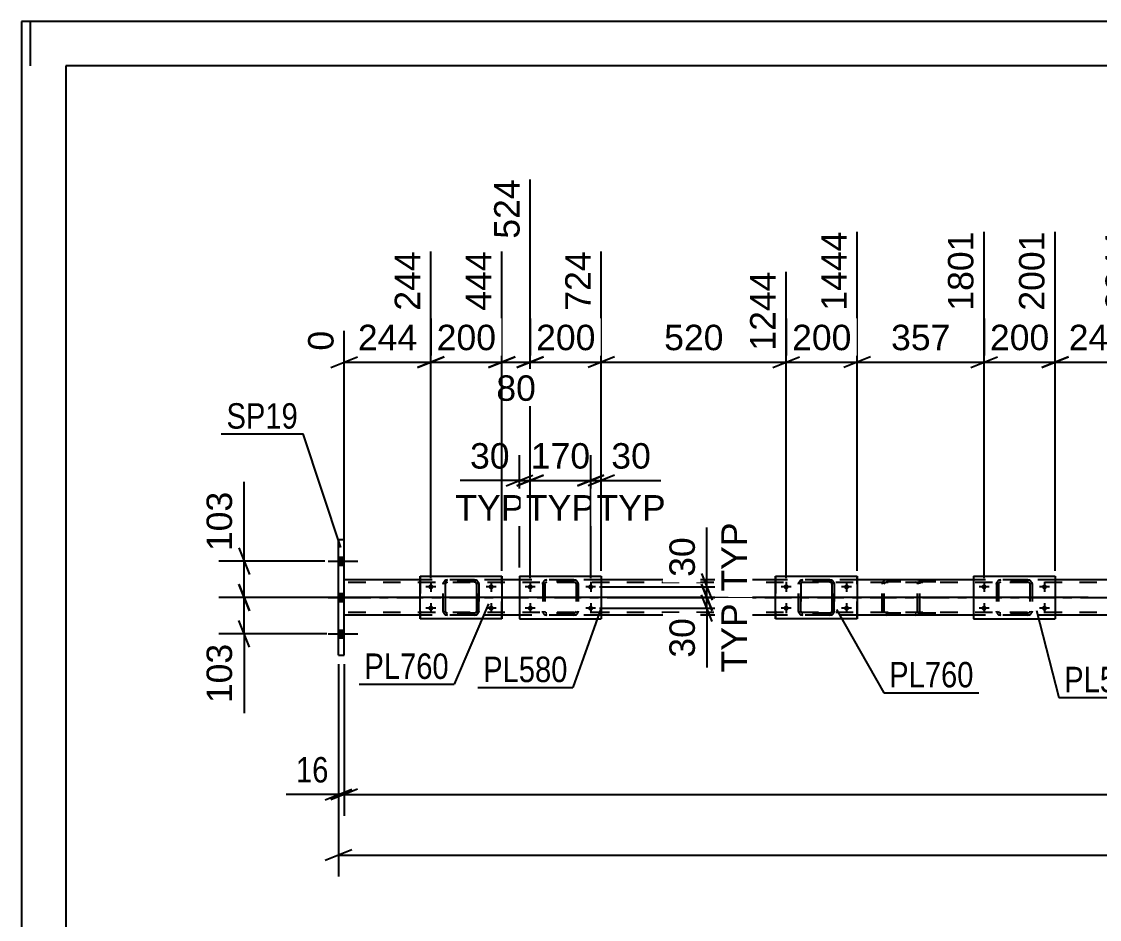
# Model space of a CAD drawing. Header units: millimetres. Extents: x -36 to 805, y -409 to 185.
# Drawn here: x -35.9 to 85.5, y 84.2 to 185.3 of the extents above; entities that cross this region are included whole.
import ezdxf

# ---------------------------------------------------------------- set-up
doc = ezdxf.new("R2010")
doc.units = ezdxf.units.MM
doc.linetypes.add('DXK_LINE_DOT2', pattern=[3.9198, 1.9599, -1.9599])
doc.linetypes.add('DXK_LINE_DOT3', pattern=[5.9187, 2.979, -0.9799, 0.9799, -0.9799])
doc.styles.add('Arial', font='ARIAL.TTF', dxfattribs={"height": 0.2})
doc.styles.add('Arial Narrow', font='ARIALN.TTF', dxfattribs={"height": 0.2})

# ---------------------------------------------------------------- blocks, each defined once
blk = doc.blocks.new('Unknown-203724355-1135')
at = {"color": 5, "linetype": 'Continuous'}
for p, q in [((805.14, 185.3), (-35.86, 185.3)), ((-35.86, 185.3), (-35.86, -408.7)), ((-34.86, 180.3), (-34.86, 185.3)), ((800.14, 180.3), (-30.86, 180.3)), ((-30.86, 180.3), (-30.86, -403.7))]:
    blk.add_line(p, q, dxfattribs=at)
blk = doc.blocks.new('Bolt-203724355-2592 - 2525')
at = {"linetype": 'Continuous'}
for points in [[(0.46, 124.11), (0.46, 124.99), (-0.18, 124.99), (-0.18, 124.11)], [(0.46, 124.11), (0.46, 124.99), (-0.18, 124.99), (-0.18, 124.11)], [(0.46, 124.11), (0.46, 124.99), (-0.18, 124.99), (-0.18, 124.11)], [(0.46, 120.01), (0.46, 120.89), (-0.18, 120.89), (-0.18, 120.01)], [(0.46, 120.01), (0.46, 120.89), (-0.18, 120.89), (-0.18, 120.01)], [(0.46, 115.91), (0.46, 116.79), (-0.18, 116.79), (-0.18, 115.91)], [(0.46, 115.91), (0.46, 116.79), (-0.18, 116.79), (-0.18, 115.91)], [(0.46, 115.91), (0.46, 116.79), (-0.18, 116.79), (-0.18, 115.91)]]:
    blk.add_hatch(color=1, dxfattribs=at).paths.add_polyline_path(points)
at = {"color": 1, "linetype": 'Continuous'}
for p, q in [((-0.18, 124.99), (0.46, 124.99)), ((-0.18, 124.99), (0.46, 124.99)), ((-0.18, 124.99), (0.46, 124.99)), ((-1.34, 124.55), (1.98, 124.55)), ((-1.34, 124.55), (1.98, 124.55)), ((-1.34, 124.55), (1.98, 124.55)), ((-0.18, 124.11), (0.46, 124.11)), ((-0.18, 124.11), (0.46, 124.11)), ((-0.18, 124.11), (0.46, 124.11)), ((-1.34, 120.45), (1.98, 120.45)), ((-1.34, 120.45), (1.98, 120.45)), ((-0.18, 120.89), (0.46, 120.89)), ((-0.18, 120.89), (0.46, 120.89)), ((-0.18, 120.01), (0.46, 120.01)), ((-0.18, 120.01), (0.46, 120.01)), ((-0.18, 116.79), (0.46, 116.79)), ((-0.18, 116.79), (0.46, 116.79)), ((-0.18, 116.79), (0.46, 116.79)), ((-1.34, 116.35), (1.98, 116.35)), ((-1.34, 116.35), (1.98, 116.35)), ((-1.34, 116.35), (1.98, 116.35)), ((-0.18, 115.91), (0.46, 115.91)), ((-0.18, 115.91), (0.46, 115.91)), ((-0.18, 115.91), (0.46, 115.91))]:
    blk.add_line(p, q, dxfattribs=at)
blk = doc.blocks.new('Bolt-203724355-2584 - 2525')
at = {"linetype": 'Continuous'}
for points in [[(21.4, 121.37, -1), (21.4, 121.93, -1)], [(28.2, 121.37, -1), (28.2, 121.93, -1)], [(21.4, 118.97, -1), (21.4, 119.53, -1)], [(28.2, 118.97, -1), (28.2, 119.53, -1)]]:
    blk.add_hatch(color=1, dxfattribs=at).paths.add_polyline_path(points)
at = {"color": 1, "linetype": 'Continuous'}
for p, q in [((21.96, 121.65), (20.84, 121.65)), ((21.4, 122.21), (21.4, 121.09)), ((28.76, 121.65), (27.64, 121.65)), ((28.2, 122.21), (28.2, 121.09)), ((21.96, 119.25), (20.84, 119.25)), ((21.4, 119.81), (21.4, 118.69)), ((28.76, 119.25), (27.64, 119.25)), ((28.2, 119.81), (28.2, 118.69))]:
    blk.add_line(p, q, dxfattribs=at)
blk = doc.blocks.new('Bolt-203724355-2585 - 2525')
at = {"linetype": 'Continuous'}
for points in [[(9.93, 121.65), (9.93, 121.71), (9.95, 121.77), (9.98, 121.82), (10.02, 121.86), (10.07, 121.9), (10.12, 121.92), (10.18, 121.93), (10.24, 121.93), (10.29, 121.92), (10.35, 121.9), (10.4, 121.86), (10.43, 121.82), (10.46, 121.77), (10.48, 121.71), (10.49, 121.65), (10.48, 121.6), (10.46, 121.54), (10.43, 121.49), (10.4, 121.45), (10.35, 121.41), (10.29, 121.39), (10.24, 121.38), (10.18, 121.38), (10.12, 121.39), (10.07, 121.41), (10.02, 121.45), (9.98, 121.49), (9.95, 121.54), (9.93, 121.6)], [(16.73, 121.65), (16.73, 121.71), (16.75, 121.77), (16.78, 121.82), (16.82, 121.86), (16.87, 121.9), (16.92, 121.92), (16.98, 121.93), (17.04, 121.93), (17.09, 121.92), (17.15, 121.9), (17.2, 121.86), (17.23, 121.82), (17.26, 121.77), (17.28, 121.71), (17.29, 121.65), (17.28, 121.6), (17.26, 121.54), (17.23, 121.49), (17.2, 121.45), (17.15, 121.41), (17.09, 121.39), (17.04, 121.38), (16.98, 121.38), (16.92, 121.39), (16.87, 121.41), (16.82, 121.45), (16.78, 121.49), (16.75, 121.54), (16.73, 121.6)], [(9.93, 119.25), (9.93, 119.31), (9.95, 119.37), (9.98, 119.42), (10.02, 119.46), (10.07, 119.5), (10.12, 119.52), (10.18, 119.53), (10.24, 119.53), (10.29, 119.52), (10.35, 119.5), (10.4, 119.46), (10.43, 119.42), (10.46, 119.37), (10.48, 119.31), (10.49, 119.25), (10.48, 119.2), (10.46, 119.14), (10.43, 119.09), (10.4, 119.05), (10.35, 119.01), (10.29, 118.99), (10.24, 118.98), (10.18, 118.98), (10.12, 118.99), (10.07, 119.01), (10.02, 119.05), (9.98, 119.09), (9.95, 119.14), (9.93, 119.2)], [(16.73, 119.25), (16.73, 119.31), (16.75, 119.37), (16.78, 119.42), (16.82, 119.46), (16.87, 119.5), (16.92, 119.52), (16.98, 119.53), (17.04, 119.53), (17.09, 119.52), (17.15, 119.5), (17.2, 119.46), (17.23, 119.42), (17.26, 119.37), (17.28, 119.31), (17.29, 119.25), (17.28, 119.2), (17.26, 119.14), (17.23, 119.09), (17.2, 119.05), (17.15, 119.01), (17.09, 118.99), (17.04, 118.98), (16.98, 118.98), (16.92, 118.99), (16.87, 119.01), (16.82, 119.05), (16.78, 119.09), (16.75, 119.14), (16.73, 119.2)]]:
    blk.add_hatch(color=1, dxfattribs=at).paths.add_polyline_path(points)
at = {"color": 1, "linetype": 'Continuous'}
for p, q in [((10.77, 121.65), (9.65, 121.65)), ((10.21, 122.21), (10.21, 121.09)), ((17.57, 121.65), (16.45, 121.65)), ((17.01, 122.21), (17.01, 121.09)), ((10.77, 119.25), (9.65, 119.25)), ((10.21, 119.81), (10.21, 118.69)), ((17.57, 119.25), (16.45, 119.25)), ((17.01, 119.81), (17.01, 118.69))]:
    blk.add_line(p, q, dxfattribs=at)
blk = doc.blocks.new('Part-203724355-2627 - 2525')
at = {"color": 7, "linetype": 'DXK_LINE_DOT2'}
for p, q in [((61.02, 122.11), (61, 121.97)), ((61, 118.93), (61, 121.97)), ((61.04, 122.16), (61.02, 122.11)), ((61.25, 121.97), (61.27, 122.07)), ((61.25, 118.93), (61.25, 121.97)), ((61.27, 122.07), (61.33, 122.14)), ((61.51, 122.45), (61.31, 122.42)), ((61.33, 122.14), (61.41, 122.2)), ((61.41, 122.2), (61.51, 122.21)), ((67.05, 122.45), (61.51, 122.45)), ((67.05, 122.21), (61.51, 122.21)), ((64.94, 122.42), (64.74, 122.45)), ((64.74, 122.21), (64.84, 122.2)), ((64.84, 122.2), (64.92, 122.14)), ((64.92, 122.14), (64.98, 122.07)), ((64.98, 122.07), (65, 121.97)), ((65, 118.93), (65, 121.97)), ((65.22, 122.11), (65.21, 122.16)), ((65.25, 121.97), (65.22, 122.11)), ((65.25, 118.93), (65.25, 121.97)), ((61, 118.93), (61.01, 118.85)), ((61.27, 118.87), (61.25, 118.93)), ((64.98, 118.87), (65, 118.93)), ((65.23, 118.85), (65.25, 118.93)), ((61.01, 118.85), (61.04, 118.75)), ((61.27, 118.84), (61.27, 118.87)), ((61.33, 118.77), (61.27, 118.84)), ((61.31, 118.49), (61.51, 118.45)), ((61.41, 118.71), (61.33, 118.77)), ((61.51, 118.69), (61.41, 118.71)), ((67.05, 118.69), (61.51, 118.69)), ((67.05, 118.45), (61.51, 118.45)), ((64.84, 118.71), (64.74, 118.69)), ((64.74, 118.45), (64.94, 118.49)), ((64.92, 118.77), (64.84, 118.71)), ((64.98, 118.84), (64.92, 118.77)), ((64.98, 118.84), (64.98, 118.87)), ((65.21, 118.75), (65.23, 118.85))]:
    blk.add_line(p, q, dxfattribs=at)
for centre, start, end in [((61.49, 121.95), 110.7583, 155.68), ((64.76, 118.96), 290.7583, 335.68)]:
    blk.add_arc(centre, 0.496, start, end, dxfattribs=at)
blk = doc.blocks.new('Part-203724355-2652 - 2525')
at = {"color": 2, "linetype": 'Continuous'}
for p, q in [((9.01, 122.45), (0.46, 122.45)), ((20.2, 122.45), (18.21, 122.45)), ((49.01, 122.45), (29.4, 122.45)), ((71.28, 122.45), (58.21, 122.45)), ((89.01, 122.45), (80.48, 122.45)), ((9.01, 118.45), (0.46, 118.45)), ((20.2, 118.45), (18.21, 118.45)), ((49.01, 118.45), (29.4, 118.45)), ((71.28, 118.45), (58.21, 118.45)), ((89.01, 118.45), (80.48, 118.45))]:
    blk.add_line(p, q, dxfattribs=at)
at = {"color": 7, "linetype": 'DXK_LINE_DOT2'}
for p, q in [((0.46, 118.45), (0.46, 122.45)), ((716.28, 122.13), (0.46, 122.13)), ((18.21, 122.45), (9.01, 122.45)), ((29.4, 122.45), (20.2, 122.45)), ((58.21, 122.45), (49.01, 122.45)), ((80.48, 122.45), (71.28, 122.45)), ((716.28, 118.77), (0.46, 118.77)), ((18.21, 118.45), (9.01, 118.45)), ((29.4, 118.45), (20.2, 118.45)), ((58.21, 118.45), (49.01, 118.45)), ((80.48, 118.45), (71.28, 118.45))]:
    blk.add_line(p, q, dxfattribs=at)
at = {"color": 7, "linetype": 'DXK_LINE_DOT3'}
blk.add_line((0.46, 120.45), (716.28, 120.45), dxfattribs=at)
blk = doc.blocks.new('Part-203724355-2715 - 2525')
at = {"color": 2, "linetype": 'Continuous'}
for p, q in [((20.2, 122.85), (20.2, 118.05)), ((20.2, 122.85), (29.4, 122.85)), ((29.4, 122.85), (29.4, 118.05)), ((20.2, 118.05), (29.4, 118.05))]:
    blk.add_line(p, q, dxfattribs=at)
blk = doc.blocks.new('Part-203724355-2730 - 2525')
at = {"color": 2, "linetype": 'Continuous'}
for p, q in [((-0.18, 113.95), (-0.18, 126.95)), ((0.46, 126.95), (-0.18, 126.95)), ((0.46, 113.95), (0.46, 126.95)), ((-0.18, 113.95), (0.46, 113.95))]:
    blk.add_line(p, q, dxfattribs=at)
blk = doc.blocks.new('Part-203724355-2868 - 2525')
at = {"color": 7, "linetype": 'DXK_LINE_DOT2'}
for p, q in [((51.6, 121.97), (51.64, 122.16)), ((51.6, 121.97), (51.61, 121.97)), ((51.6, 118.93), (51.6, 121.97)), ((51.64, 122.16), (51.61, 121.97)), ((51.61, 118.93), (51.61, 121.97)), ((51.86, 122.07), (51.84, 121.97)), ((51.85, 121.97), (51.84, 121.97)), ((51.84, 121.97), (51.84, 118.93)), ((51.85, 121.97), (51.87, 122.07)), ((51.85, 118.93), (51.85, 121.97)), ((51.91, 122.14), (51.86, 122.07)), ((51.87, 122.07), (51.92, 122.14)), ((51.9, 122.42), (52.08, 122.45)), ((52.09, 122.45), (51.9, 122.42)), ((51.9, 122.42), (51.9, 122.42)), ((51.99, 122.2), (51.91, 122.14)), ((51.92, 122.14), (52, 122.2)), ((52.08, 122.21), (51.99, 122.2)), ((52, 122.2), (52.09, 122.21)), ((55.13, 122.45), (52.08, 122.45)), ((55.13, 122.21), (52.08, 122.21)), ((55.12, 122.45), (55.31, 122.42)), ((55.22, 122.2), (55.12, 122.21)), ((55.31, 122.42), (55.13, 122.45)), ((55.13, 122.21), (55.22, 122.2)), ((55.22, 122.2), (55.22, 122.2)), ((55.22, 122.2), (55.3, 122.14)), ((55.29, 122.14), (55.22, 122.2)), ((55.34, 122.07), (55.29, 122.14)), ((55.3, 122.14), (55.35, 122.07)), ((55.36, 121.97), (55.34, 122.07)), ((55.35, 122.07), (55.37, 121.97)), ((55.37, 121.97), (55.36, 121.97)), ((55.36, 121.97), (55.36, 118.93)), ((55.37, 118.93), (55.37, 121.97)), ((55.57, 122.16), (55.6, 121.97)), ((55.61, 121.97), (55.57, 122.16)), ((55.61, 121.97), (55.6, 121.97)), ((55.6, 121.97), (55.6, 118.93)), ((55.61, 118.93), (55.61, 121.97)), ((51.61, 118.93), (51.6, 118.93)), ((51.64, 118.75), (51.6, 118.93)), ((51.61, 118.93), (51.64, 118.75)), ((51.84, 118.93), (51.85, 118.93)), ((51.84, 118.93), (51.86, 118.84)), ((51.87, 118.84), (51.85, 118.93)), ((55.34, 118.84), (55.36, 118.93)), ((55.37, 118.93), (55.35, 118.84)), ((55.36, 118.93), (55.37, 118.93)), ((55.6, 118.93), (55.57, 118.75)), ((55.57, 118.75), (55.61, 118.93)), ((55.6, 118.93), (55.61, 118.93)), ((51.86, 118.84), (51.91, 118.77)), ((51.92, 118.77), (51.87, 118.84)), ((51.9, 118.49), (51.9, 118.49)), ((52.08, 118.45), (51.9, 118.49)), ((51.9, 118.49), (52.09, 118.45)), ((51.91, 118.77), (51.99, 118.71)), ((52, 118.71), (51.92, 118.77)), ((51.99, 118.71), (52.08, 118.69)), ((52.09, 118.69), (52, 118.71)), ((55.13, 118.69), (52.08, 118.69)), ((55.13, 118.45), (52.08, 118.45)), ((55.12, 118.69), (55.22, 118.71)), ((55.31, 118.49), (55.12, 118.45)), ((55.22, 118.71), (55.13, 118.69)), ((55.13, 118.45), (55.31, 118.49)), ((55.3, 118.77), (55.22, 118.71)), ((55.22, 118.71), (55.29, 118.77)), ((55.22, 118.71), (55.22, 118.71)), ((55.29, 118.77), (55.34, 118.84)), ((55.35, 118.84), (55.3, 118.77))]:
    blk.add_line(p, q, dxfattribs=at)
at = {"color": 7, "linetype": 'DXK_LINE_DOT3'}
blk.add_line((53.61, 120.45), (53.6, 120.45), dxfattribs=at)
at = {"color": 7, "linetype": 'DXK_LINE_DOT2'}
for centre, start, end in [((52.08, 121.97), 112.5, 157.5), ((52.09, 121.97), 112.5, 157.5), ((55.12, 121.97), 22.5, 67.5), ((55.13, 121.97), 22.5, 67.5), ((52.08, 118.93), 202.5, 247.5), ((52.09, 118.93), 202.5, 247.5), ((55.12, 118.93), 292.5, 337.5), ((55.13, 118.93), 292.5, 337.5)]:
    blk.add_arc(centre, 0.48, start, end, dxfattribs=at)
blk = doc.blocks.new('Part-203724355-2832 - 2525')
at = {"color": 7, "linetype": 'DXK_LINE_DOT2'}
for p, q in [((73.88, 121.97), (73.91, 122.16)), ((73.91, 122.16), (73.88, 121.97)), ((73.88, 121.97), (73.88, 118.93)), ((74.12, 121.97), (74.14, 122.07)), ((74.12, 121.97), (74.12, 118.93)), ((74.14, 122.07), (74.19, 122.14)), ((74.17, 122.42), (74.36, 122.45)), ((74.36, 122.45), (74.17, 122.42)), ((74.19, 122.14), (74.27, 122.2)), ((74.27, 122.2), (74.36, 122.21)), ((77.4, 122.45), (74.36, 122.45)), ((77.4, 122.21), (74.36, 122.21)), ((77.4, 122.45), (77.58, 122.42)), ((77.58, 122.42), (77.4, 122.45)), ((77.4, 122.21), (77.49, 122.2)), ((77.49, 122.2), (77.57, 122.14)), ((77.57, 122.14), (77.62, 122.07)), ((77.62, 122.07), (77.64, 121.97)), ((77.64, 121.97), (77.64, 118.93)), ((77.84, 122.16), (77.88, 121.97)), ((77.88, 121.97), (77.84, 122.16)), ((77.88, 121.97), (77.88, 118.93)), ((73.91, 118.75), (73.88, 118.93)), ((73.88, 118.93), (73.91, 118.75)), ((74.14, 118.84), (74.12, 118.93)), ((77.64, 118.93), (77.62, 118.84)), ((77.88, 118.93), (77.84, 118.75)), ((77.84, 118.75), (77.88, 118.93)), ((74.19, 118.77), (74.14, 118.84)), ((74.36, 118.45), (74.17, 118.49)), ((74.17, 118.49), (74.36, 118.45)), ((74.27, 118.71), (74.19, 118.77)), ((74.36, 118.69), (74.27, 118.71)), ((77.4, 118.69), (74.36, 118.69)), ((77.4, 118.45), (74.36, 118.45)), ((77.49, 118.71), (77.4, 118.69)), ((77.58, 118.49), (77.4, 118.45)), ((77.4, 118.45), (77.58, 118.49)), ((77.57, 118.77), (77.49, 118.71)), ((77.62, 118.84), (77.57, 118.77))]:
    blk.add_line(p, q, dxfattribs=at)
at = {"color": 7, "linetype": 'DXK_LINE_DOT3'}
blk.add_line((75.88, 120.45), (75.88, 120.45), dxfattribs=at)
at = {"color": 7, "linetype": 'DXK_LINE_DOT2'}
for centre, start, end in [((74.36, 121.97), 112.5, 157.5), ((74.36, 121.97), 112.5, 157.5), ((77.4, 121.97), 22.5, 67.5), ((77.4, 121.97), 22.5, 67.5), ((74.36, 118.93), 202.5, 247.5), ((74.36, 118.93), 202.5, 247.5), ((77.4, 118.93), 292.5, 337.5), ((77.4, 118.93), 292.5, 337.5)]:
    blk.add_arc(centre, 0.48, start, end, dxfattribs=at)
blk = doc.blocks.new('Part-203724355-2837 - 2525')
at = {"color": 2, "linetype": 'Continuous'}
for p, q in [((71.28, 122.85), (71.28, 118.05)), ((71.28, 122.85), (80.48, 122.85)), ((80.48, 122.85), (80.48, 118.05)), ((71.28, 118.05), (80.48, 118.05))]:
    blk.add_line(p, q, dxfattribs=at)
blk = doc.blocks.new('Part-203724355-2838 - 2525')
at = {"color": 7, "linetype": 'DXK_LINE_DOT2'}
for p, q in [((22.8, 121.97), (22.83, 122.16)), ((22.83, 122.16), (22.8, 121.97)), ((22.8, 121.97), (22.8, 118.93)), ((23.04, 121.97), (23.05, 122.07)), ((23.04, 121.97), (23.04, 118.93)), ((23.05, 122.07), (23.11, 122.14)), ((23.09, 122.42), (23.28, 122.45)), ((23.28, 122.45), (23.09, 122.42)), ((23.11, 122.14), (23.18, 122.2)), ((23.18, 122.2), (23.28, 122.21)), ((26.32, 122.45), (23.28, 122.45)), ((26.32, 122.21), (23.28, 122.21)), ((26.32, 122.45), (26.5, 122.42)), ((26.5, 122.42), (26.32, 122.45)), ((26.32, 122.21), (26.41, 122.2)), ((26.41, 122.2), (26.49, 122.14)), ((26.49, 122.14), (26.54, 122.07)), ((26.54, 122.07), (26.56, 121.97)), ((26.56, 121.97), (26.56, 118.93)), ((26.76, 122.16), (26.8, 121.97)), ((26.8, 121.97), (26.76, 122.16)), ((26.8, 121.97), (26.8, 118.93)), ((22.83, 118.75), (22.8, 118.93)), ((22.8, 118.93), (22.83, 118.75)), ((23.05, 118.84), (23.04, 118.93)), ((26.56, 118.93), (26.54, 118.84)), ((26.8, 118.93), (26.76, 118.75)), ((26.76, 118.75), (26.8, 118.93)), ((23.11, 118.77), (23.05, 118.84)), ((23.28, 118.45), (23.09, 118.49)), ((23.09, 118.49), (23.28, 118.45)), ((23.18, 118.71), (23.11, 118.77)), ((23.28, 118.69), (23.18, 118.71)), ((26.32, 118.69), (23.28, 118.69)), ((26.32, 118.45), (23.28, 118.45)), ((26.41, 118.71), (26.32, 118.69)), ((26.5, 118.49), (26.32, 118.45)), ((26.32, 118.45), (26.5, 118.49)), ((26.49, 118.77), (26.41, 118.71)), ((26.54, 118.84), (26.49, 118.77))]:
    blk.add_line(p, q, dxfattribs=at)
at = {"color": 7, "linetype": 'DXK_LINE_DOT3'}
blk.add_line((24.8, 120.45), (24.8, 120.45), dxfattribs=at)
at = {"color": 7, "linetype": 'DXK_LINE_DOT2'}
for centre, start, end in [((23.28, 121.97), 112.5, 157.5), ((23.28, 121.97), 112.5, 157.5), ((26.32, 121.97), 22.5, 67.5), ((26.32, 121.97), 22.5, 67.5), ((23.28, 118.93), 202.5, 247.5), ((23.28, 118.93), 202.5, 247.5), ((26.32, 118.93), 292.5, 337.5), ((26.32, 118.93), 292.5, 337.5)]:
    blk.add_arc(centre, 0.48, start, end, dxfattribs=at)
blk = doc.blocks.new('Bolt-203724355-2862 - 2525')
at = {"linetype": 'Continuous'}
for points in [[(72.48, 121.37, -1), (72.48, 121.93, -1)], [(79.28, 121.37, -1), (79.28, 121.93, -1)], [(72.48, 118.97, -1), (72.48, 119.53, -1)], [(79.28, 118.97, -1), (79.28, 119.53, -1)]]:
    blk.add_hatch(color=1, dxfattribs=at).paths.add_polyline_path(points)
at = {"color": 1, "linetype": 'Continuous'}
for p, q in [((73.04, 121.65), (71.92, 121.65)), ((72.48, 122.21), (72.48, 121.09)), ((79.84, 121.65), (78.72, 121.65)), ((79.28, 122.21), (79.28, 121.09)), ((73.04, 119.25), (71.92, 119.25)), ((72.48, 119.81), (72.48, 118.69)), ((79.84, 119.25), (78.72, 119.25)), ((79.28, 119.81), (79.28, 118.69))]:
    blk.add_line(p, q, dxfattribs=at)
blk = doc.blocks.new('Bolt-203724355-2863 - 2525')
at = {"linetype": 'Continuous'}
for points in [[(49.93, 121.65), (49.93, 121.71), (49.95, 121.77), (49.98, 121.82), (50.02, 121.86), (50.07, 121.9), (50.12, 121.92), (50.18, 121.93), (50.24, 121.93), (50.29, 121.92), (50.35, 121.9), (50.4, 121.86), (50.43, 121.82), (50.46, 121.77), (50.48, 121.71), (50.49, 121.65), (50.48, 121.6), (50.46, 121.54), (50.43, 121.49), (50.4, 121.45), (50.35, 121.41), (50.29, 121.39), (50.24, 121.38), (50.18, 121.38), (50.12, 121.39), (50.07, 121.41), (50.02, 121.45), (49.98, 121.49), (49.95, 121.54), (49.93, 121.6)], [(56.73, 121.65), (56.73, 121.71), (56.75, 121.77), (56.78, 121.82), (56.82, 121.86), (56.87, 121.9), (56.92, 121.92), (56.98, 121.93), (57.04, 121.93), (57.09, 121.92), (57.15, 121.9), (57.2, 121.86), (57.23, 121.82), (57.26, 121.77), (57.28, 121.71), (57.29, 121.65), (57.28, 121.6), (57.26, 121.54), (57.23, 121.49), (57.2, 121.45), (57.15, 121.41), (57.09, 121.39), (57.04, 121.38), (56.98, 121.38), (56.92, 121.39), (56.87, 121.41), (56.82, 121.45), (56.78, 121.49), (56.75, 121.54), (56.73, 121.6)], [(49.93, 119.25), (49.93, 119.31), (49.95, 119.37), (49.98, 119.42), (50.02, 119.46), (50.07, 119.5), (50.12, 119.52), (50.18, 119.53), (50.24, 119.53), (50.29, 119.52), (50.35, 119.5), (50.4, 119.46), (50.43, 119.42), (50.46, 119.37), (50.48, 119.31), (50.49, 119.25), (50.48, 119.2), (50.46, 119.14), (50.43, 119.09), (50.4, 119.05), (50.35, 119.01), (50.29, 118.99), (50.24, 118.98), (50.18, 118.98), (50.12, 118.99), (50.07, 119.01), (50.02, 119.05), (49.98, 119.09), (49.95, 119.14), (49.93, 119.2)], [(56.73, 119.25), (56.73, 119.31), (56.75, 119.37), (56.78, 119.42), (56.82, 119.46), (56.87, 119.5), (56.92, 119.52), (56.98, 119.53), (57.04, 119.53), (57.09, 119.52), (57.15, 119.5), (57.2, 119.46), (57.23, 119.42), (57.26, 119.37), (57.28, 119.31), (57.29, 119.25), (57.28, 119.2), (57.26, 119.14), (57.23, 119.09), (57.2, 119.05), (57.15, 119.01), (57.09, 118.99), (57.04, 118.98), (56.98, 118.98), (56.92, 118.99), (56.87, 119.01), (56.82, 119.05), (56.78, 119.09), (56.75, 119.14), (56.73, 119.2)]]:
    blk.add_hatch(color=1, dxfattribs=at).paths.add_polyline_path(points)
at = {"color": 1, "linetype": 'Continuous'}
for p, q in [((50.77, 121.65), (49.65, 121.65)), ((50.21, 122.21), (50.21, 121.09)), ((57.57, 121.65), (56.45, 121.65)), ((57.01, 122.21), (57.01, 121.09)), ((50.77, 119.25), (49.65, 119.25)), ((50.21, 119.81), (50.21, 118.69)), ((57.57, 119.25), (56.45, 119.25)), ((57.01, 119.81), (57.01, 118.69))]:
    blk.add_line(p, q, dxfattribs=at)
blk = doc.blocks.new('Part-203724355-2873 - 2525')
at = {"color": 2, "linetype": 'Continuous'}
for p, q in [((49.01, 118.05), (49.01, 122.85)), ((49.01, 122.85), (49.01, 122.85)), ((49.01, 122.85), (58.21, 122.85)), ((58.21, 122.85), (58.21, 118.05)), ((49.01, 118.05), (49.01, 118.05)), ((58.21, 118.05), (49.01, 118.05))]:
    blk.add_line(p, q, dxfattribs=at)
at = {"color": 7, "linetype": 'DXK_LINE_DOT2'}
for p, q in [((49.01, 122.85), (49.01, 118.05)), ((49.01, 122.85), (49.01, 122.85)), ((58.21, 118.05), (58.21, 122.85)), ((49.01, 118.05), (49.01, 118.05))]:
    blk.add_line(p, q, dxfattribs=at)
blk = doc.blocks.new('Part-203724355-2874 - 2525')
at = {"color": 7, "linetype": 'DXK_LINE_DOT2'}
for p, q in [((11.6, 121.97), (11.64, 122.16)), ((11.6, 121.97), (11.61, 121.97)), ((11.6, 118.93), (11.6, 121.97)), ((11.64, 122.16), (11.61, 121.97)), ((11.61, 118.93), (11.61, 121.97)), ((11.86, 122.07), (11.84, 121.97)), ((11.85, 121.97), (11.84, 121.97)), ((11.84, 121.97), (11.84, 118.93)), ((11.85, 121.97), (11.87, 122.07)), ((11.85, 118.93), (11.85, 121.97)), ((11.91, 122.14), (11.86, 122.07)), ((11.87, 122.07), (11.92, 122.14)), ((11.9, 122.42), (12.08, 122.45)), ((12.09, 122.45), (11.9, 122.42)), ((11.9, 122.42), (11.9, 122.42)), ((11.99, 122.2), (11.91, 122.14)), ((11.92, 122.14), (12, 122.2)), ((12.08, 122.21), (11.99, 122.2)), ((12, 122.2), (12.09, 122.21)), ((15.13, 122.45), (12.08, 122.45)), ((15.13, 122.21), (12.08, 122.21)), ((15.12, 122.45), (15.31, 122.42)), ((15.22, 122.2), (15.12, 122.21)), ((15.31, 122.42), (15.13, 122.45)), ((15.13, 122.21), (15.22, 122.2)), ((15.22, 122.2), (15.22, 122.2)), ((15.22, 122.2), (15.3, 122.14)), ((15.29, 122.14), (15.22, 122.2)), ((15.35, 122.07), (15.29, 122.14)), ((15.3, 122.14), (15.35, 122.07)), ((15.35, 122.07), (15.37, 121.97)), ((15.36, 121.97), (15.35, 122.07)), ((15.37, 121.97), (15.36, 121.97)), ((15.36, 121.97), (15.36, 118.93)), ((15.37, 118.93), (15.37, 121.97)), ((15.57, 122.16), (15.6, 121.97)), ((15.61, 121.97), (15.57, 122.16)), ((15.61, 121.97), (15.6, 121.97)), ((15.6, 121.97), (15.6, 118.93)), ((15.61, 118.93), (15.61, 121.97)), ((11.61, 118.93), (11.6, 118.93)), ((11.64, 118.75), (11.6, 118.93)), ((11.61, 118.93), (11.64, 118.75)), ((11.84, 118.93), (11.85, 118.93)), ((11.84, 118.93), (11.86, 118.84)), ((11.87, 118.84), (11.85, 118.93)), ((15.37, 118.93), (15.35, 118.84)), ((15.35, 118.84), (15.36, 118.93)), ((15.36, 118.93), (15.37, 118.93)), ((15.6, 118.93), (15.57, 118.75)), ((15.57, 118.75), (15.61, 118.93)), ((15.6, 118.93), (15.61, 118.93)), ((11.86, 118.84), (11.91, 118.77)), ((11.92, 118.77), (11.87, 118.84)), ((11.9, 118.49), (11.9, 118.49)), ((12.08, 118.45), (11.9, 118.49)), ((11.9, 118.49), (12.09, 118.45)), ((11.91, 118.77), (11.99, 118.71)), ((12, 118.71), (11.92, 118.77)), ((11.99, 118.71), (12.08, 118.69)), ((12.09, 118.69), (12, 118.71)), ((15.13, 118.69), (12.08, 118.69)), ((15.13, 118.45), (12.08, 118.45)), ((15.12, 118.69), (15.22, 118.71)), ((15.31, 118.49), (15.12, 118.45)), ((15.22, 118.71), (15.13, 118.69)), ((15.13, 118.45), (15.31, 118.49)), ((15.3, 118.77), (15.22, 118.71)), ((15.22, 118.71), (15.29, 118.77)), ((15.22, 118.71), (15.22, 118.71)), ((15.29, 118.77), (15.35, 118.84)), ((15.35, 118.84), (15.3, 118.77))]:
    blk.add_line(p, q, dxfattribs=at)
at = {"color": 7, "linetype": 'DXK_LINE_DOT3'}
blk.add_line((13.61, 120.45), (13.6, 120.45), dxfattribs=at)
at = {"color": 7, "linetype": 'DXK_LINE_DOT2'}
for centre, start, end in [((12.08, 121.97), 112.5, 157.5), ((12.09, 121.97), 112.5, 157.5), ((15.12, 121.97), 22.5, 67.5), ((15.13, 121.97), 22.5, 67.5), ((12.08, 118.93), 202.5, 247.5), ((12.09, 118.93), 202.5, 247.5), ((15.12, 118.93), 292.5, 337.5), ((15.13, 118.93), 292.5, 337.5)]:
    blk.add_arc(centre, 0.48, start, end, dxfattribs=at)
blk = doc.blocks.new('Part-203724355-2896 - 2525')
at = {"color": 2, "linetype": 'Continuous'}
for p, q in [((9.01, 118.05), (9.01, 122.85)), ((9.01, 122.85), (9.01, 122.85)), ((9.01, 122.85), (18.21, 122.85)), ((18.21, 122.85), (18.21, 118.05)), ((9.01, 118.05), (9.01, 118.05)), ((18.21, 118.05), (9.01, 118.05))]:
    blk.add_line(p, q, dxfattribs=at)
at = {"color": 7, "linetype": 'DXK_LINE_DOT2'}
for p, q in [((9.01, 122.85), (9.01, 118.05)), ((9.01, 122.85), (9.01, 122.85)), ((18.21, 118.05), (18.21, 122.85)), ((9.01, 118.05), (9.01, 118.05))]:
    blk.add_line(p, q, dxfattribs=at)
blk = doc.blocks.new('StraightDimension-203724355-3699 - 2525')
at = {"color": 7, "linetype": 'Continuous'}
for p, q in [((-10.82, 124.55), (-10.82, 133.48)), ((-10.82, 124.55), (-10.82, 133.48)), ((-11.42, 126.05), (-10.22, 123.05)), ((-1.74, 124.55), (-13.67, 124.55)), ((-10.82, 120.45), (-10.82, 124.55)), ((-10.22, 118.95), (-11.42, 121.95)), ((84.18, 120.45), (-13.67, 120.45))]:
    blk.add_line(p, q, dxfattribs=at)
at = {"color": 0}
blk.add_wipeout([(-11.57, 132.95), (-15.77, 132.95), (-15.77, 125.08), (-11.57, 125.08)], dxfattribs=at)
at = {"color": 3, "style": 'Arial'}
blk.add_text('103', height=2.865, rotation=90.0002, dxfattribs=at).set_placement((-12.17, 125.68))
blk = doc.blocks.new('StraightDimension-203724355-29516 - 2525')
at = {"color": 7, "linetype": 'Continuous'}
for p, q in [((20.2, 123.85), (20.2, 136.47)), ((21.4, 122.65), (21.4, 136.47)), ((20.2, 133.62), (13.5, 133.62)), ((20.2, 133.62), (13.5, 133.62)), ((18.7, 133.02), (21.7, 134.22)), ((22.9, 134.22), (19.9, 133.02)), ((20.2, 133.62), (21.4, 133.62))]:
    blk.add_line(p, q, dxfattribs=at)
at = {"color": 0}
blk.add_wipeout([(19.67, 134.37), (19.67, 138.57), (14.02, 138.57), (14.02, 134.37)], dxfattribs=at)
at = {"color": 0, "linetype": 'Continuous'}
blk.add_wipeout([(21.34, 128.52), (21.34, 132.72), (12.36, 132.72), (12.36, 128.52)], dxfattribs=at)
at = {"color": 3, "style": 'Arial'}
blk.add_text('30', height=2.865, dxfattribs=at).set_placement((14.62, 134.97))
at = {"color": 3, "linetype": 'Continuous', "style": 'Arial'}
blk.add_text('TYP', height=2.865, dxfattribs=at).set_placement((12.96, 129.12))
blk = doc.blocks.new('StraightDimension-203724355-35068 - 2525')
at = {"color": 7, "linetype": 'Continuous'}
for p, q in [((72.48, 122.65), (72.48, 161.64)), ((80.48, 123.45), (80.48, 161.64)), ((70.98, 146.35), (73.98, 147.55)), ((72.48, 146.95), (80.48, 146.95)), ((81.98, 147.55), (78.98, 146.35))]:
    blk.add_line(p, q, dxfattribs=at)
at = {"color": 0}
blk.add_wipeout([(80.41, 147.7), (80.41, 151.9), (72.54, 151.9), (72.54, 147.7)], dxfattribs=at)
at = {"color": 3, "style": 'Arial'}
blk.add_text('200', height=2.865, dxfattribs=at).set_placement((73.14, 148.3))
at = {"color": 0, "linetype": 'Continuous'}
blk.add_wipeout([(79.88, 162.24), (75.68, 162.24), (75.68, 152.15), (79.88, 152.15)], dxfattribs=at)
at = {"color": 3, "linetype": 'Continuous', "style": 'Arial'}
blk.add_text('2001', height=2.865, rotation=90.0002, dxfattribs=at).set_placement((79.28, 152.75))
blk = doc.blocks.new('StraightDimension-203724355-3742 - 2525')
at = {"color": 7, "linetype": 'Continuous'}
for p, q in [((-0.18, 112.95), (-0.18, 89.05)), ((1.32, 92.05), (-1.68, 90.85)), ((-0.18, 91.45), (716.92, 91.45))]:
    blk.add_line(p, q, dxfattribs=at)
blk = doc.blocks.new('StraightDimension-203724355-29515 - 2525')
at = {"color": 7, "linetype": 'Continuous'}
for p, q in [((21.4, 122.65), (21.4, 136.47)), ((28.2, 122.65), (28.2, 136.47)), ((19.9, 133.02), (22.9, 134.22)), ((21.4, 133.62), (28.2, 133.62)), ((29.7, 134.22), (26.7, 133.02))]:
    blk.add_line(p, q, dxfattribs=at)
at = {"color": 0}
blk.add_wipeout([(28.73, 134.37), (28.73, 138.57), (20.86, 138.57), (20.86, 134.37)], dxfattribs=at)
at = {"color": 0, "linetype": 'Continuous'}
blk.add_wipeout([(29.28, 128.52), (29.28, 132.72), (20.31, 132.72), (20.31, 128.52)], dxfattribs=at)
at = {"color": 3, "style": 'Arial'}
blk.add_text('170', height=2.865, dxfattribs=at).set_placement((21.46, 134.97))
at = {"color": 3, "linetype": 'Continuous', "style": 'Arial'}
blk.add_text('TYP', height=2.865, dxfattribs=at).set_placement((20.91, 129.12))
blk = doc.blocks.new('StraightDimension-203724355-3715 - 2525')
at = {"color": 7, "linetype": 'Continuous'}
for p, q in [((-11.42, 121.95), (-10.22, 118.95)), ((84.18, 120.45), (-13.67, 120.45)), ((-10.82, 116.35), (-10.82, 120.45)), ((-10.22, 114.85), (-11.42, 117.85)), ((-1.5, 116.35), (-13.67, 116.35)), ((-10.82, 116.35), (-10.82, 107.43)), ((-10.82, 116.35), (-10.82, 107.43))]:
    blk.add_line(p, q, dxfattribs=at)
at = {"color": 0}
blk.add_wipeout([(-11.57, 115.83), (-15.77, 115.83), (-15.77, 107.96), (-11.57, 107.96)], dxfattribs=at)
at = {"color": 3, "style": 'Arial'}
blk.add_text('103', height=2.865, rotation=90.0002, dxfattribs=at).set_placement((-12.17, 108.56))
blk = doc.blocks.new('StraightDimension-203724355-3039 - 2525')
at = {"color": 7, "linetype": 'Continuous'}
for p, q in [((0.46, 112.95), (0.46, 95.88)), ((1.96, 98.88), (-1.04, 97.68)), ((0.46, 98.28), (716.28, 98.28))]:
    blk.add_line(p, q, dxfattribs=at)
blk = doc.blocks.new('StraightDimension-203724355-3049 - 2525')
at = {"color": 7, "linetype": 'Continuous'}
for p, q in [((-0.18, 112.95), (-0.18, 95.88)), ((0.46, 112.95), (0.46, 95.88)), ((-0.18, 98.28), (-6.09, 98.28)), ((-0.18, 98.28), (-6.09, 98.28)), ((-1.68, 97.68), (1.32, 98.88)), ((1.96, 98.88), (-1.04, 97.68)), ((-0.18, 98.28), (0.46, 98.28))]:
    blk.add_line(p, q, dxfattribs=at)
at = {"color": 0}
blk.add_wipeout([(-0.71, 99.03), (-0.71, 103.23), (-5.57, 103.23), (-5.57, 99.03)], dxfattribs=at)
at = {"color": 3, "style": 'Arial Narrow'}
blk.add_text('16', height=2.863, dxfattribs=at).set_placement((-4.97, 99.63))
blk = doc.blocks.new('StraightDimension-203724355-29484 - 2525')
at = {"color": 7, "linetype": 'Continuous'}
for p, q in [((41.28, 121.65), (41.28, 128.35)), ((41.28, 121.65), (41.28, 128.35)), ((40.68, 123.15), (41.88, 120.15)), ((29.2, 121.65), (43.68, 121.65)), ((41.88, 118.95), (40.68, 121.95)), ((41.28, 120.45), (41.28, 121.65)), ((30.4, 120.45), (43.68, 120.45))]:
    blk.add_line(p, q, dxfattribs=at)
at = {"color": 0, "linetype": 'Continuous'}
blk.add_wipeout([(46.38, 129.49), (42.18, 129.49), (42.18, 120.52), (46.38, 120.52)], dxfattribs=at)
at = {"color": 0}
blk.add_wipeout([(40.53, 127.83), (36.33, 127.83), (36.33, 122.18), (40.53, 122.18)], dxfattribs=at)
at = {"color": 3, "linetype": 'Continuous', "style": 'Arial'}
blk.add_text('TYP', height=2.865, rotation=90.0002, dxfattribs=at).set_placement((45.78, 121.12))
at = {"color": 3, "style": 'Arial'}
blk.add_text('30', height=2.865, rotation=90.0002, dxfattribs=at).set_placement((39.93, 122.78))
blk = doc.blocks.new('StraightDimension-203724355-29485 - 2525')
at = {"color": 7, "linetype": 'Continuous'}
for p, q in [((40.68, 121.95), (41.88, 118.95)), ((30.4, 120.45), (43.68, 120.45)), ((41.88, 117.75), (40.68, 120.75)), ((41.28, 119.25), (41.28, 120.45)), ((29.2, 119.25), (43.68, 119.25)), ((41.28, 119.25), (41.28, 112.56)), ((41.28, 119.25), (41.28, 112.56))]:
    blk.add_line(p, q, dxfattribs=at)
at = {"color": 0, "linetype": 'Continuous'}
blk.add_wipeout([(46.38, 120.39), (42.18, 120.39), (42.18, 111.42), (46.38, 111.42)], dxfattribs=at)
at = {"color": 0}
blk.add_wipeout([(40.53, 118.73), (36.33, 118.73), (36.33, 113.08), (40.53, 113.08)], dxfattribs=at)
at = {"color": 3, "linetype": 'Continuous', "style": 'Arial'}
blk.add_text('TYP', height=2.865, rotation=90.0002, dxfattribs=at).set_placement((45.78, 112.02))
at = {"color": 3, "style": 'Arial'}
blk.add_text('30', height=2.865, rotation=90.0002, dxfattribs=at).set_placement((39.93, 113.68))
blk = doc.blocks.new('StraightDimension-203724355-29514 - 2525')
at = {"color": 7, "linetype": 'Continuous'}
for p, q in [((28.2, 122.65), (28.2, 136.47)), ((29.4, 123.85), (29.4, 136.47)), ((26.7, 133.02), (29.7, 134.22)), ((30.9, 134.22), (27.9, 133.02)), ((28.2, 133.62), (29.4, 133.62)), ((29.4, 133.62), (36.09, 133.62)), ((29.4, 133.62), (36.09, 133.62))]:
    blk.add_line(p, q, dxfattribs=at)
at = {"color": 0}
blk.add_wipeout([(35.57, 134.37), (35.57, 138.57), (29.92, 138.57), (29.92, 134.37)], dxfattribs=at)
at = {"color": 0, "linetype": 'Continuous'}
blk.add_wipeout([(37.23, 128.52), (37.23, 132.72), (28.26, 132.72), (28.26, 128.52)], dxfattribs=at)
at = {"color": 3, "style": 'Arial'}
blk.add_text('30', height=2.865, dxfattribs=at).set_placement((30.52, 134.97))
at = {"color": 3, "linetype": 'Continuous', "style": 'Arial'}
blk.add_text('TYP', height=2.865, dxfattribs=at).set_placement((28.86, 129.12))
blk = doc.blocks.new('StraightDimension-203724355-35067 - 2525')
at = {"color": 7, "linetype": 'Continuous'}
for p, q in [((80.48, 123.45), (80.48, 161.64)), ((90.21, 122.65), (90.21, 161.64)), ((78.98, 146.35), (81.98, 147.55)), ((80.48, 146.95), (90.21, 146.95)), ((91.71, 147.55), (88.71, 146.35))]:
    blk.add_line(p, q, dxfattribs=at)
at = {"color": 0}
blk.add_wipeout([(89.28, 147.7), (89.28, 151.9), (81.41, 151.9), (81.41, 147.7)], dxfattribs=at)
at = {"color": 3, "style": 'Arial'}
blk.add_text('243', height=2.865, dxfattribs=at).set_placement((82.01, 148.3))
at = {"color": 0, "linetype": 'Continuous'}
blk.add_wipeout([(89.61, 162.24), (85.41, 162.24), (85.41, 152.15), (89.61, 152.15)], dxfattribs=at)
at = {"color": 3, "linetype": 'Continuous', "style": 'Arial'}
blk.add_text('2244', height=2.865, rotation=90.0002, dxfattribs=at).set_placement((89.01, 152.75))
blk = doc.blocks.new('StraightDimension-203724355-35069 - 2525')
at = {"color": 7, "linetype": 'Continuous'}
for p, q in [((58.21, 123.45), (58.21, 161.64)), ((72.48, 122.65), (72.48, 161.64)), ((59.71, 147.55), (56.71, 146.35)), ((58.21, 146.95), (72.48, 146.95)), ((70.98, 146.35), (73.98, 147.55))]:
    blk.add_line(p, q, dxfattribs=at)
at = {"color": 0}
blk.add_wipeout([(69.28, 147.7), (69.28, 151.9), (61.41, 151.9), (61.41, 147.7)], dxfattribs=at)
at = {"color": 3, "style": 'Arial'}
blk.add_text('357', height=2.865, dxfattribs=at).set_placement((62.01, 148.3))
at = {"color": 0, "linetype": 'Continuous'}
blk.add_wipeout([(71.88, 162.24), (67.68, 162.24), (67.68, 152.15), (71.88, 152.15)], dxfattribs=at)
at = {"color": 3, "linetype": 'Continuous', "style": 'Arial'}
blk.add_text('1801', height=2.865, rotation=90.0002, dxfattribs=at).set_placement((71.28, 152.75))
blk = doc.blocks.new('StraightDimension-203724355-35070 - 2525')
at = {"color": 7, "linetype": 'Continuous'}
for p, q in [((58.21, 123.45), (58.21, 161.64)), ((50.21, 122.65), (50.21, 157.14)), ((48.71, 146.35), (51.71, 147.55)), ((50.21, 146.95), (58.21, 146.95)), ((59.71, 147.55), (56.71, 146.35))]:
    blk.add_line(p, q, dxfattribs=at)
at = {"color": 0}
blk.add_wipeout([(58.14, 147.7), (58.14, 151.9), (50.27, 151.9), (50.27, 147.7)], dxfattribs=at)
at = {"color": 3, "style": 'Arial'}
blk.add_text('200', height=2.865, dxfattribs=at).set_placement((50.87, 148.3))
at = {"color": 0, "linetype": 'Continuous'}
blk.add_wipeout([(57.61, 162.24), (53.41, 162.24), (53.41, 152.15), (57.61, 152.15)], dxfattribs=at)
at = {"color": 3, "linetype": 'Continuous', "style": 'Arial'}
blk.add_text('1444', height=2.865, rotation=90.0002, dxfattribs=at).set_placement((57.01, 152.75))
blk = doc.blocks.new('StraightDimension-203724355-35071 - 2525')
at = {"color": 7, "linetype": 'Continuous'}
for p, q in [((29.4, 123.45), (29.4, 159.42)), ((50.21, 122.65), (50.21, 157.14)), ((30.9, 147.55), (27.9, 146.35)), ((29.4, 146.95), (50.21, 146.95)), ((48.71, 146.35), (51.71, 147.55))]:
    blk.add_line(p, q, dxfattribs=at)
at = {"color": 0}
blk.add_wipeout([(43.74, 147.7), (43.74, 151.9), (35.87, 151.9), (35.87, 147.7)], dxfattribs=at)
at = {"color": 3, "style": 'Arial'}
blk.add_text('520', height=2.865, dxfattribs=at).set_placement((36.47, 148.3))
at = {"color": 0, "linetype": 'Continuous'}
blk.add_wipeout([(49.61, 157.74), (45.41, 157.74), (45.41, 147.65), (49.61, 147.65)], dxfattribs=at)
at = {"color": 3, "linetype": 'Continuous', "style": 'Arial'}
blk.add_text('1244', height=2.865, rotation=90.0002, dxfattribs=at).set_placement((49.01, 148.25))
blk = doc.blocks.new('StraightDimension-203724355-35072 - 2525')
at = {"color": 7, "linetype": 'Continuous'}
for p, q in [((21.4, 122.65), (21.4, 167.52)), ((29.4, 123.45), (29.4, 159.42)), ((19.9, 146.35), (22.9, 147.55)), ((21.4, 146.95), (29.4, 146.95)), ((30.9, 147.55), (27.9, 146.35))]:
    blk.add_line(p, q, dxfattribs=at)
at = {"color": 0}
blk.add_wipeout([(29.33, 147.7), (29.33, 151.9), (21.46, 151.9), (21.46, 147.7)], dxfattribs=at)
at = {"color": 3, "style": 'Arial'}
blk.add_text('200', height=2.865, dxfattribs=at).set_placement((22.06, 148.3))
at = {"color": 0, "linetype": 'Continuous'}
blk.add_wipeout([(28.8, 160.02), (24.6, 160.02), (24.6, 152.15), (28.8, 152.15)], dxfattribs=at)
at = {"color": 3, "linetype": 'Continuous', "style": 'Arial'}
blk.add_text('724', height=2.865, rotation=90.0002, dxfattribs=at).set_placement((28.2, 152.75))
blk = doc.blocks.new('StraightDimension-203724355-35073 - 2525')
at = {"color": 7, "linetype": 'Continuous'}
for p, q in [((21.4, 122.65), (21.4, 167.52)), ((18.21, 123.45), (18.21, 159.42)), ((16.71, 146.35), (19.71, 147.55)), ((18.21, 146.95), (21.4, 146.95)), ((22.9, 147.55), (19.9, 146.35))]:
    blk.add_line(p, q, dxfattribs=at)
at = {"color": 0, "linetype": 'Continuous'}
blk.add_wipeout([(20.8, 168.12), (16.6, 168.12), (16.6, 160.25), (20.8, 160.25)], dxfattribs=at)
at = {"color": 0}
blk.add_wipeout([(22.63, 142), (22.63, 146.2), (16.98, 146.2), (16.98, 142)], dxfattribs=at)
at = {"color": 3, "linetype": 'Continuous', "style": 'Arial'}
blk.add_text('524', height=2.865, rotation=90.0002, dxfattribs=at).set_placement((20.2, 160.85))
at = {"color": 3, "style": 'Arial'}
blk.add_text('80', height=2.865, dxfattribs=at).set_placement((17.58, 142.6))
blk = doc.blocks.new('StraightDimension-203724355-35074 - 2525')
at = {"color": 7, "linetype": 'Continuous'}
for p, q in [((10.21, 122.65), (10.21, 159.42)), ((18.21, 123.45), (18.21, 159.42)), ((8.71, 146.35), (11.71, 147.55)), ((10.21, 146.95), (18.21, 146.95)), ((19.71, 147.55), (16.71, 146.35))]:
    blk.add_line(p, q, dxfattribs=at)
at = {"color": 0}
blk.add_wipeout([(18.14, 147.7), (18.14, 151.9), (10.27, 151.9), (10.27, 147.7)], dxfattribs=at)
at = {"color": 3, "style": 'Arial'}
blk.add_text('200', height=2.865, dxfattribs=at).set_placement((10.87, 148.3))
at = {"color": 0, "linetype": 'Continuous'}
blk.add_wipeout([(17.61, 160.02), (13.41, 160.02), (13.41, 152.15), (17.61, 152.15)], dxfattribs=at)
at = {"color": 3, "linetype": 'Continuous', "style": 'Arial'}
blk.add_text('444', height=2.865, rotation=90.0002, dxfattribs=at).set_placement((17.01, 152.75))
blk = doc.blocks.new('StraightDimension-203724355-35075 - 2525')
at = {"color": 7, "linetype": 'Continuous'}
for p, q in [((10.21, 122.65), (10.21, 159.42)), ((0.46, 123.45), (0.46, 150.47)), ((-1.04, 146.35), (1.96, 147.55)), ((0.46, 146.95), (10.21, 146.95)), ((11.71, 147.55), (8.71, 146.35))]:
    blk.add_line(p, q, dxfattribs=at)
at = {"color": 0}
blk.add_wipeout([(9.27, 147.7), (9.27, 151.9), (1.4, 151.9), (1.4, 147.7)], dxfattribs=at)
at = {"color": 0, "linetype": 'Continuous'}
blk.add_wipeout([(-0.14, 151.07), (-4.34, 151.07), (-4.34, 147.65), (-0.14, 147.65)], dxfattribs=at)
at = {"color": 3, "style": 'Arial'}
blk.add_text('244', height=2.865, dxfattribs=at).set_placement((2, 148.3))
at = {"color": 3, "linetype": 'Continuous', "style": 'Arial'}
blk.add_text('0', height=2.87, rotation=90.0002, dxfattribs=at).set_placement((-0.74, 148.25))
at = {"color": 0, "linetype": 'Continuous'}
blk.add_wipeout([(9.61, 160.02), (5.41, 160.02), (5.41, 152.15), (9.61, 152.15)], dxfattribs=at)
at = {"color": 3, "linetype": 'Continuous', "style": 'Arial'}
blk.add_text('244', height=2.865, rotation=90.0002, dxfattribs=at).set_placement((9.01, 152.75))
blk = doc.blocks.new('Mark-203724355-2711 - 2525')
at = {"color": 0}
blk.add_wipeout([(25.61, 110.93), (25.61, 113.93), (16.1, 113.93), (16.1, 110.93)], dxfattribs=at)
blk.add_wipeout([(25.61, 110.93), (25.61, 113.93), (16.1, 113.93), (16.1, 110.93)], dxfattribs=at)
at = {"color": 30, "linetype": 'Continuous'}
for p in [(29.4, 119.3), (15.5, 110.33)]:
    blk.add_line(p, (26.21, 110.33), dxfattribs=at)
at = {"color": 3, "style": 'Arial Narrow'}
blk.add_text('PL580', height=2.863, dxfattribs=at).set_placement((16.1, 110.93))
blk = doc.blocks.new('Mark-203724355-2726 - 2525')
at = {"color": 0}
blk.add_wipeout([(-4.75, 139.47), (-4.75, 142.47), (-12.79, 142.47), (-12.79, 139.47)], dxfattribs=at)
blk.add_wipeout([(-4.75, 139.47), (-4.75, 142.47), (-12.79, 142.47), (-12.79, 139.47)], dxfattribs=at)
at = {"color": 30, "linetype": 'Continuous'}
for p in [(-13.39, 138.87), (0.09, 126.08)]:
    blk.add_line(p, (-4.15, 138.87), dxfattribs=at)
at = {"color": 3, "style": 'Arial Narrow'}
blk.add_text('SP19', height=2.863, dxfattribs=at).set_placement((-12.79, 139.47))
blk = doc.blocks.new('Mark-203724355-2833 - 2525')
at = {"color": 0}
blk.add_wipeout([(91.01, 109.79), (91.01, 112.79), (81.5, 112.79), (81.5, 109.79)], dxfattribs=at)
blk.add_wipeout([(91.01, 109.79), (91.01, 112.79), (81.5, 112.79), (81.5, 109.79)], dxfattribs=at)
at = {"color": 30, "linetype": 'Continuous'}
for p, q in [((78.4, 119.01), (80.9, 109.19)), ((80.9, 109.19), (91.61, 109.19))]:
    blk.add_line(p, q, dxfattribs=at)
at = {"color": 3, "style": 'Arial Narrow'}
blk.add_text('PL580', height=2.863, dxfattribs=at).set_placement((81.5, 109.79))
blk = doc.blocks.new('Mark-203724355-2869 - 2525')
at = {"color": 0}
blk.add_wipeout([(71.31, 110.34), (71.31, 113.34), (61.8, 113.34), (61.8, 110.34)], dxfattribs=at)
blk.add_wipeout([(71.31, 110.34), (71.31, 113.34), (61.8, 113.34), (61.8, 110.34)], dxfattribs=at)
at = {"color": 30, "linetype": 'Continuous'}
for p, q in [((55.86, 119.09), (61.2, 109.74)), ((61.2, 109.74), (71.91, 109.74))]:
    blk.add_line(p, q, dxfattribs=at)
at = {"color": 3, "style": 'Arial Narrow'}
blk.add_text('PL760', height=2.863, dxfattribs=at).set_placement((61.8, 110.34))
blk = doc.blocks.new('Mark-203724355-29504 - 2525')
at = {"color": 0}
blk.add_wipeout([(12.23, 111.29), (12.23, 114.29), (2.73, 114.29), (2.73, 111.29)], dxfattribs=at)
blk.add_wipeout([(12.23, 111.29), (12.23, 114.29), (2.73, 114.29), (2.73, 111.29)], dxfattribs=at)
at = {"color": 30, "linetype": 'Continuous'}
for p in [(16.71, 119.74), (2.13, 110.69)]:
    blk.add_line(p, (12.83, 110.69), dxfattribs=at)
at = {"color": 3, "style": 'Arial Narrow'}
blk.add_text('PL760', height=2.863, dxfattribs=at).set_placement((2.73, 111.29))

msp = doc.modelspace()

# ---------------------------------------------------------------- block references
for name in ['Unknown-203724355-1135', 'Part-203724355-2730 - 2525', 'Bolt-203724355-2592 - 2525', 'Part-203724355-2896 - 2525', 'Part-203724355-2715 - 2525', 'Part-203724355-2873 - 2525', 'Part-203724355-2837 - 2525', 'Part-203724355-2652 - 2525', 'Bolt-203724355-2585 - 2525', 'Part-203724355-2874 - 2525', 'Bolt-203724355-2584 - 2525', 'Part-203724355-2838 - 2525', 'Bolt-203724355-2863 - 2525', 'Part-203724355-2868 - 2525', 'Part-203724355-2627 - 2525', 'Bolt-203724355-2862 - 2525', 'Part-203724355-2832 - 2525']:
    msp.add_blockref(name, (0, 0))

# ---------------------------------------------------------------- next in the draw order: block references
for name in ['StraightDimension-203724355-3699 - 2525', 'StraightDimension-203724355-3742 - 2525']:
    msp.add_blockref(name, (0, 0))

# ---------------------------------------------------------------- next in the draw order: block references
for name in ['StraightDimension-203724355-35068 - 2525', 'StraightDimension-203724355-29516 - 2525', 'StraightDimension-203724355-3715 - 2525']:
    msp.add_blockref(name, (0, 0))

# ---------------------------------------------------------------- next in the draw order: block references
for name in ['StraightDimension-203724355-35069 - 2525', 'StraightDimension-203724355-35067 - 2525', 'StraightDimension-203724355-29515 - 2525', 'StraightDimension-203724355-3039 - 2525']:
    msp.add_blockref(name, (0, 0))

# ---------------------------------------------------------------- next in the draw order: block references
for name in ['StraightDimension-203724355-35070 - 2525', 'StraightDimension-203724355-29484 - 2525', 'Mark-203724355-2869 - 2525', 'Mark-203724355-2833 - 2525', 'StraightDimension-203724355-3049 - 2525']:
    msp.add_blockref(name, (0, 0))

# ---------------------------------------------------------------- next in the draw order: block references
for name in ['StraightDimension-203724355-29514 - 2525', 'StraightDimension-203724355-29485 - 2525']:
    msp.add_blockref(name, (0, 0))

# ---------------------------------------------------------------- next in the draw order: block references
for name in ['StraightDimension-203724355-35071 - 2525', 'Mark-203724355-2711 - 2525']:
    msp.add_blockref(name, (0, 0))

# ---------------------------------------------------------------- next in the draw order: block references
for name in ['StraightDimension-203724355-35072 - 2525', 'Mark-203724355-29504 - 2525']:
    msp.add_blockref(name, (0, 0))

# ---------------------------------------------------------------- next in the draw order: block references
msp.add_blockref('StraightDimension-203724355-35073 - 2525', (0, 0))

# ---------------------------------------------------------------- next in the draw order: block references
msp.add_blockref('StraightDimension-203724355-35074 - 2525', (0, 0))

# ---------------------------------------------------------------- next in the draw order: block references
msp.add_blockref('StraightDimension-203724355-35075 - 2525', (0, 0))

# ---------------------------------------------------------------- next in the draw order: block references
msp.add_blockref('Mark-203724355-2726 - 2525', (0, 0))

doc.saveas('drawing.dxf')
